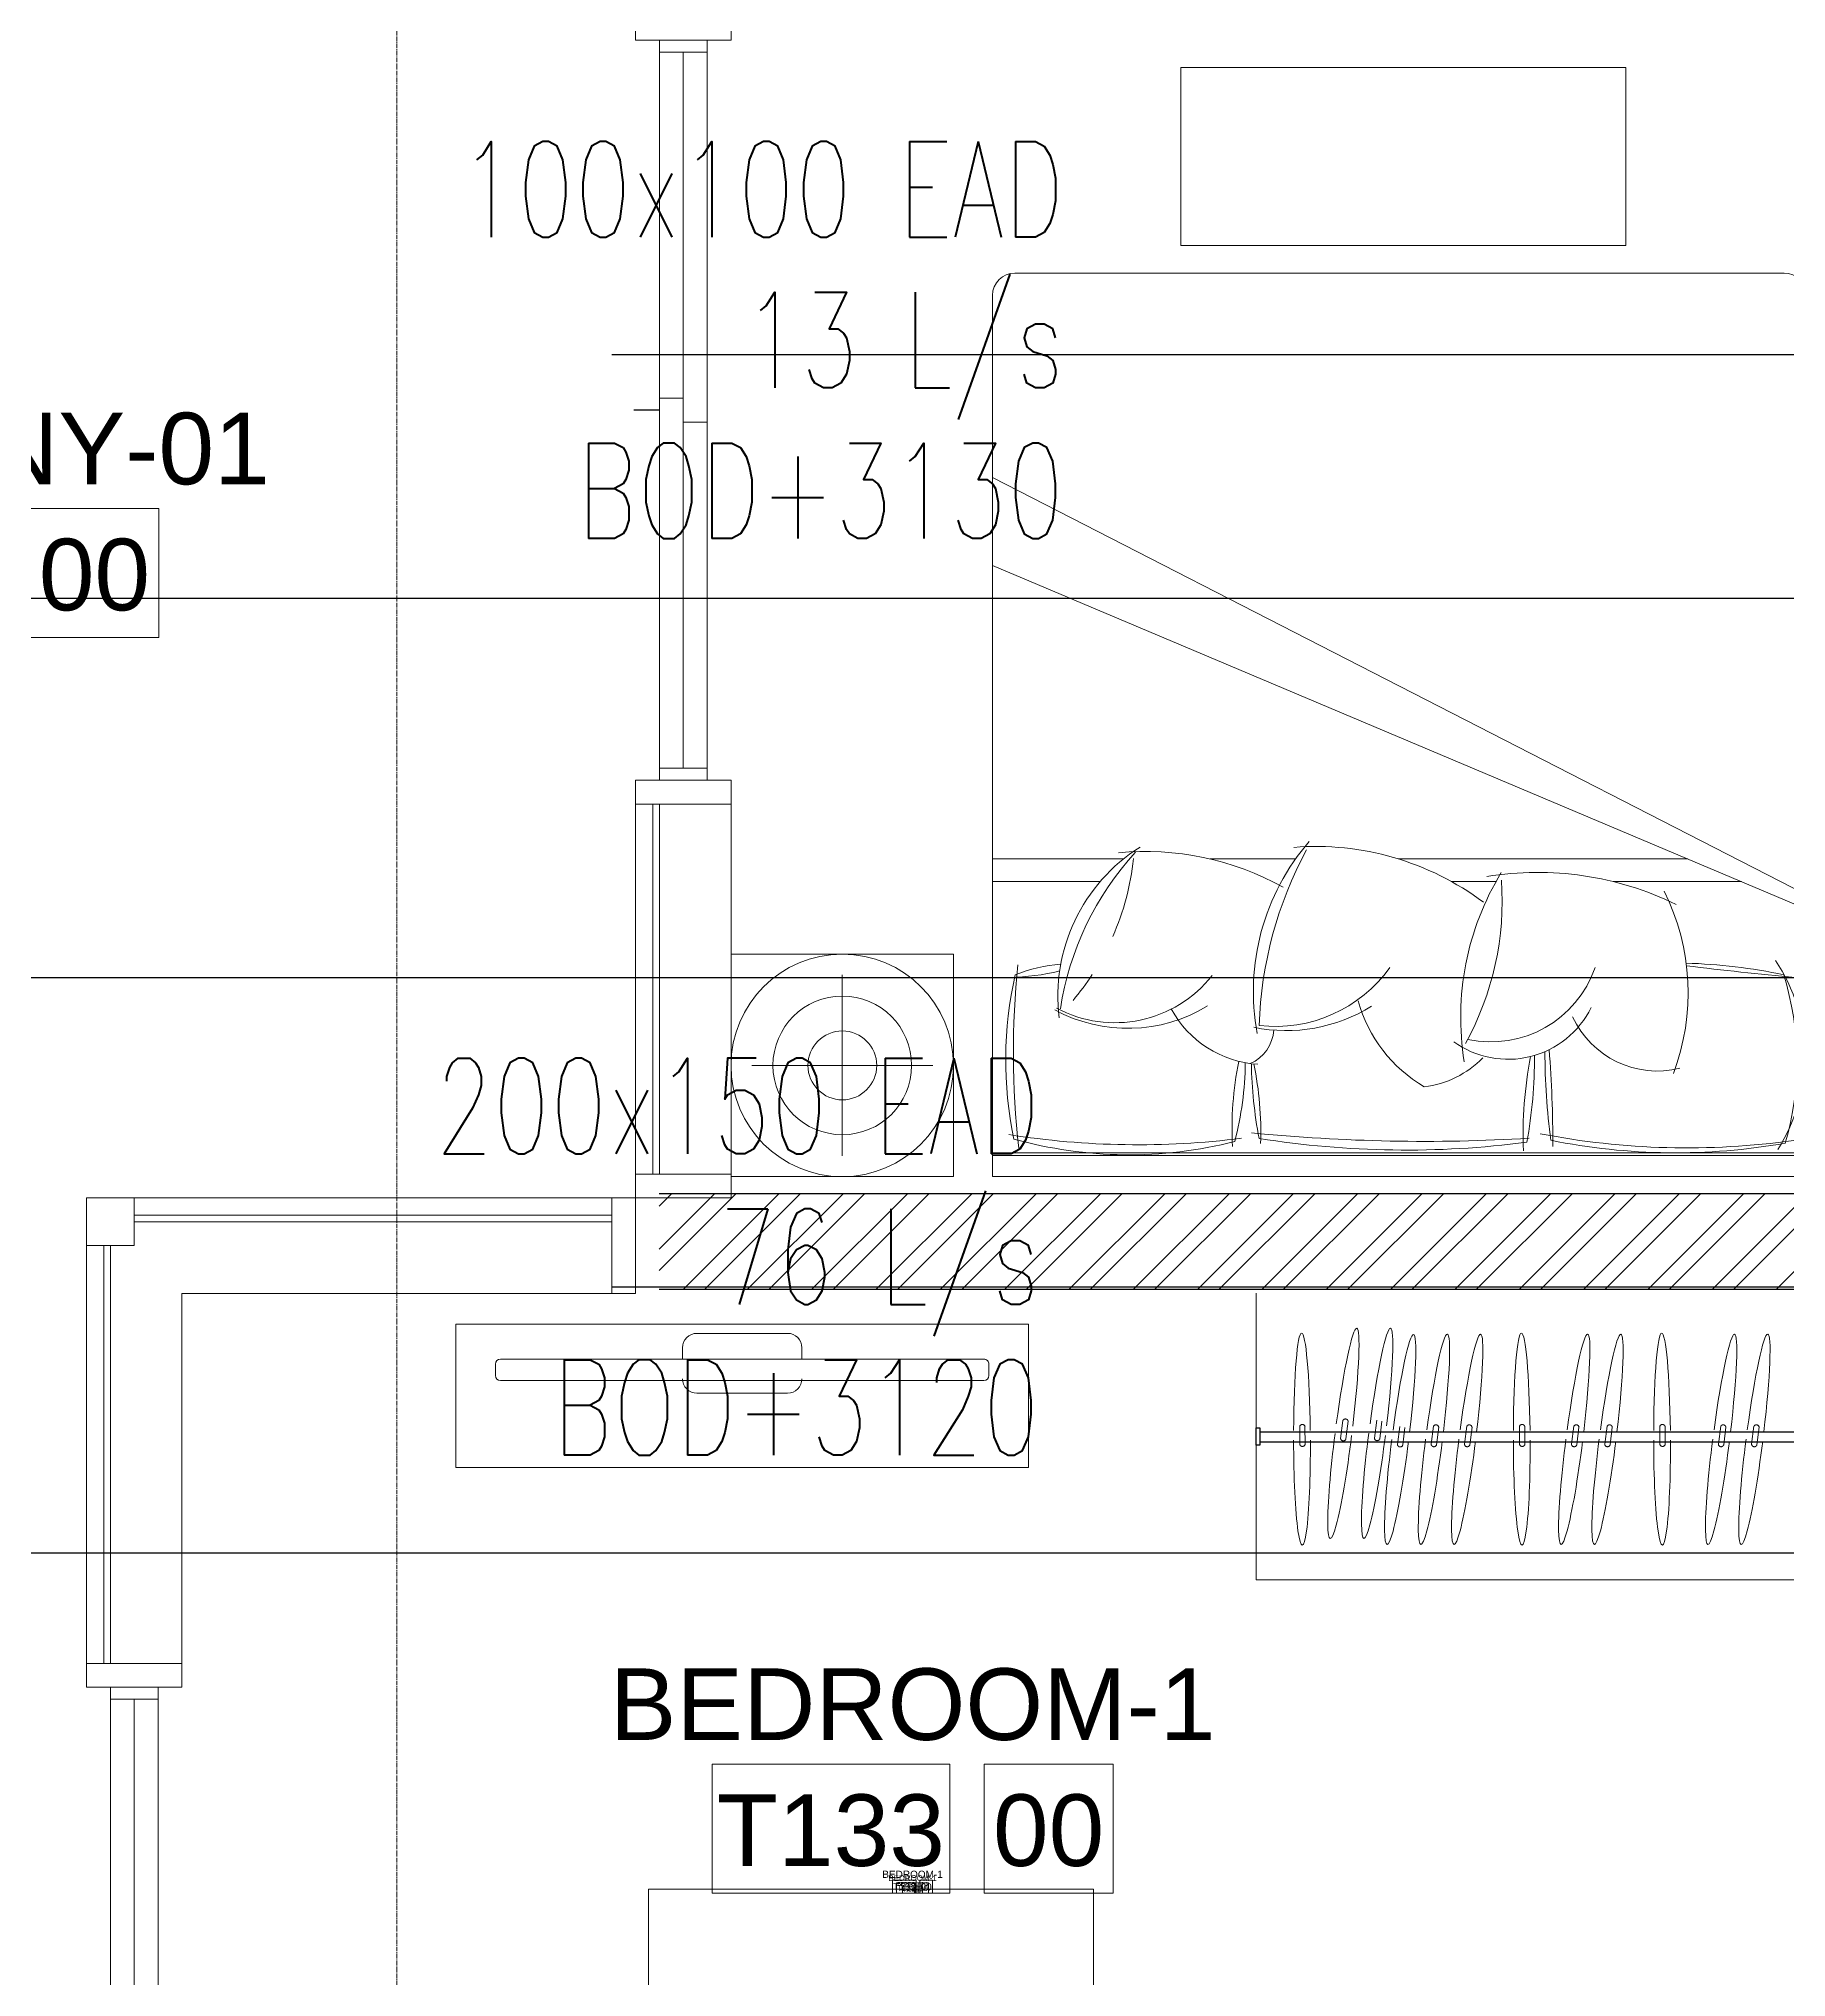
# Model space of a CAD drawing. Header units: millimetres. Extents: x -9226 to 166212, y -13 to 97274.
# Drawn here: x 29200 to 32860, y 52547 to 56608 of the extents above; entities that cross this region are included whole.
import ezdxf
from ezdxf.enums import TextEntityAlignment as Align

# ---------------------------------------------------------------- set-up
doc = ezdxf.new("R2010")
doc.units = ezdxf.units.MM
doc.linetypes.add('23491-A-XR-GRID$0$23288-XR-Unit GRIDS$0$CENTER2', pattern=[28.575, 19.05, -3.175, 3.175, -3.175])
doc.linetypes.add('23491-XR-AR-2ND FLOOR PLAN$0$23491-XR-AR-2ND FLOOR PLAN$0$Hidden_3', pattern=[7.14375, 4.7625, -2.38125])
doc.layers.get('0').update_dxf_attribs({"color": 8})
doc.layers.get('Defpoints').update_dxf_attribs({"color": 8})
for name, color, linetype in [('0-AC TEXT', 7, 'Continuous'), ('1.INS', 8, 'Continuous'), ('23491-XR-AR-2ND FLOOR PLAN$0$23491-XR-AR-2ND FLOOR PLAN$0$I-JOINERY HIDDEN', 8, '23491-XR-AR-2ND FLOOR PLAN$0$23491-XR-AR-2ND FLOOR PLAN$0$Hidden_3'), ('VCD SHE', 7, 'Continuous')]:
    doc.layers.add(name, color=color, linetype=linetype)
for name, color, linetype, lineweight in [('1.XREF', 8, 'Continuous', 9), ('23491-A-XR-GRID$0$G-ANNO-GRID', 8, '23491-A-XR-GRID$0$23288-XR-Unit GRIDS$0$CENTER2', 0), ('23491-XR-AR-2ND FLOOR PLAN$0$23491-XR-AR-2ND FLOOR PLAN$0$23491-XR-AR-TYP-FLOOR$0$A-FURN-FREE-PLAN', 8, 'Continuous', 5), ('23491-XR-AR-2ND FLOOR PLAN$0$23491-XR-AR-2ND FLOOR PLAN$0$23491-XR-AR-TYP-FLOOR$0$A-WALL-PATT', 8, 'Continuous', 5), ('23491-XR-AR-2ND FLOOR PLAN$0$23491-XR-AR-2ND FLOOR PLAN$0$A-FURN-FREE-PLAN', 8, 'Continuous', 5), ('23491-XR-AR-2ND FLOOR PLAN$0$23491-XR-AR-2ND FLOOR PLAN$0$A-WALL', 8, 'Continuous', 30), ('23491-XR-AR-2ND FLOOR PLAN$0$23491-XR-AR-TYP-FLOOR$0$A-Glaz-Sill', 8, 'Continuous', 5), ('23491-XR-AR-2ND FLOOR PLAN$0$23491-XR-AR-TYP-FLOOR$0$A-GLAZ-WNDO', 8, 'Continuous', 13), ('23491-XR-AR-2ND FLOOR PLAN$0$A-ANNO-DIMS', 8, 'Continuous', 5), ('23491-XR-AR-2ND FLOOR PLAN$0$A-FLOR-IDEN', 8, 'Continuous', 9), ('23491-XR-AR-2ND FLOOR PLAN$0$A-FLOR-IDEN @ 10', 8, 'Continuous', 9), ('23491-XR-AR-2ND FLOOR PLAN$0$A-FLOR-IDEN @ 100', 8, 'Continuous', 9), ('23491-XR-AR-2ND FLOOR PLAN$0$A-FLOR-IDEN @ 5', 8, 'Continuous', 9), ('23491-XR-AR-2ND FLOOR PLAN$0$A-FLOR-IDEN @ 8', 8, 'Continuous', 9), ('23491-XR-AR-2ND FLOOR PLAN$0$NEC- Glass', 8, 'Continuous', 5), ('A-ANNO-DIMS', 8, 'Continuous', 9)]:
    doc.layers.add(name, color=color, linetype=linetype, lineweight=lineweight)
doc.styles.add('23491-XR-AR-2ND FLOOR PLAN$0$SDC-TEXT_4_2', font='arial.ttf')
doc.styles.add('ROMANS', font='isocp.shx', dxfattribs={"width": 0.8})
doc.styles.add('ROMANS100', font='romans.shx', dxfattribs={"width": 0.7, "height": 100})
doc.dimstyles.new('JSE', dxfattribs={"dimtxt": 50, "dimasz": 150, "dimexe": 0.18, "dimexo": 0.0625, "dimgap": 50, "dimtad": 0, "dimdec": 0, "dimrnd": 5, "dimzin": 0, "dimdsep": 46, "dimtxsty": 'ROMANS', "dimcen": 0.09, "dimclrd": 7, "dimclre": 7, "dimclrt": 7, "dimadec": 0, "dimazin": 0, "dimtfac": 1, "dimtdec": 0, "dimtofl": 0, "dimtmove": 0, "dimatfit": 3, "dimfxl": 1, "dimtolj": 1, "dimtzin": 0, "dimarcsym": 1})

# ---------------------------------------------------------------- blocks, each defined once
blk = doc.blocks.new('23491-XR-AR-2ND FLOOR PLAN$0$A$C1cb4348e')
at = {"layer": '23491-XR-AR-2ND FLOOR PLAN$0$23491-XR-AR-TYP-FLOOR$0$A-Glaz-Sill', "color": 8}
for p, q in [((100, 800), (100, 1525)), ((0, 750), (0, 25))]:
    blk.add_line(p, q, dxfattribs=at)
at = {"layer": '23491-XR-AR-2ND FLOOR PLAN$0$NEC- Glass', "color": 8}
for points in [[(100, 1550), (100, 1525), (0, 1525), (0, 1550)], [(0, 1525), (0, 750), (50, 750), (50, 1525)], [(50, 25), (50, 800), (100, 800), (100, 25)], [(100, 0), (100, 25), (0, 25), (0, 0)]]:
    blk.add_lwpolyline(points, close=True, dxfattribs=at)
at = {"layer": 'Defpoints', "color": 8}
blk.add_line((100, 775), (153.9, 775), dxfattribs=at)
blk = doc.blocks.new('23491-XR-AR-2ND FLOOR PLAN$0$A$C98741eb2')
at = {"layer": '23491-XR-AR-2ND FLOOR PLAN$0$23491-XR-AR-TYP-FLOOR$0$A-Glaz-Sill', "color": 8}
for p, q in [((-1187.4, 41190.4, 0), (-1187.4, 41965.4, 0)), ((-987.4, 41190.4, 0), (-987.4, 41965.4, 0)), ((-2237.4, 41140.4, 0), (-1237.4, 41140.4, 0)), ((-2337.4, 40165.4, 0), (-2337.4, 41040.4, 0)), ((-2137.4, 40940.4, 0), (-1237.4, 40940.4, 0)), ((-2137.4, 40165.4, 0), (-2137.4, 40940.4, 0))]:
    blk.add_line(p, q, dxfattribs=at)
at = {"layer": '23491-XR-AR-2ND FLOOR PLAN$0$23491-XR-AR-TYP-FLOOR$0$A-GLAZ-WNDO', "color": 8, "elevation": 0}
for points in [[(-987.4, 43565.4), (-987.4, 43615.4), (-1187.4, 43615.4), (-1187.4, 43565.4)], [(-987.4, 42015.4), (-987.4, 41965.4), (-1187.4, 41965.4), (-1187.4, 42015.4)], [(-1187.4, 41140.4), (-1187.4, 41190.4), (-987.4, 41190.4), (-987.4, 41140.4)], [(-2337.4, 41040.4), (-2237.4, 41040.4), (-2237.4, 41140.4), (-2337.4, 41140.4)], [(-1187.4, 40940.4), (-1237.4, 40940.4), (-1237.4, 41140.4), (-1187.4, 41140.4)], [(-2337.4, 40165.4), (-2137.4, 40165.4), (-2137.4, 40115.4), (-2337.4, 40115.4)]]:
    blk.add_lwpolyline(points, close=True, dxfattribs=at)
at = {"layer": '23491-XR-AR-2ND FLOOR PLAN$0$NEC- Glass', "color": 8}
for p, q in [((-1151.4, 41190.4, 0), (-1151.4, 41965.4, 0)), ((-1137.4, 41190.4, 0), (-1137.4, 41965.4, 0)), ((-1237.4, 41104.4, 0), (-2237.4, 41104.4, 0)), ((-1237.4, 41090.4, 0), (-2237.4, 41090.4, 0)), ((-2301.4, 40165.4, 0), (-2301.4, 41040.4, 0)), ((-2287.4, 40165.4, 0), (-2287.4, 41040.4, 0))]:
    blk.add_line(p, q, dxfattribs=at)
at = {"layer": '23491-XR-AR-2ND FLOOR PLAN$0$A-ANNO-DIMS', "color": 8, "xscale": -1, "rotation": 1.08428626077739e-07}
for p in [(-1037.4, 42015.4, 0), (-2187.4, 38565.4, 0)]:
    blk.add_blockref('23491-XR-AR-2ND FLOOR PLAN$0$A$C1cb4348e', p, dxfattribs=at)
blk = doc.blocks.new('*U507')
at = {"color": 8, "linetype": 'ByBlock'}
for points in [[(1.3, 0), (-7, 0), (-7, 4.5), (1.3, 4.5)], [(2.5, 0), (7, 0), (7, 4.5), (2.5, 4.5)]]:
    blk.add_lwpolyline(points, close=True, dxfattribs=at)
at = {"color": 8, "linetype": 'ByBlock', "style": '23491-XR-AR-2ND FLOOR PLAN$0$SDC-TEXT_4_2'}
for tag, p in [('ROOM-NAME-2', (0, 9.95)), ('ROOM-NAME-1', (0, 6.6)), ('ROOM-NO.', (-2.85, 2.2)), ('ROOM-FINISH', (4.75, 2.2))]:
    blk.add_attdef(tag, text='', height=2.5, dxfattribs=at).set_placement(p, align=Align.MIDDLE_CENTER)
blk = doc.blocks.new('*U798')
at = {"layer": '23491-XR-AR-2ND FLOOR PLAN$0$A-FLOR-IDEN @ 10', "color": 8}
ref = blk.add_blockref('*U507', (31030.1, 52723.3), dxfattribs=dict(at, xscale=5.999999999999999, yscale=5.999999999999999, zscale=5.999999999999999))
ref.add_attrib('ROOM-NO.', 'T133', dxfattribs={"layer": '0', "color": 0, "linetype": 'ByBlock', "height": 15, "style": '23491-XR-AR-2ND FLOOR PLAN$0$SDC-TEXT_4_2'}).set_placement((31013, 52736.5), align=Align.MIDDLE_CENTER)
ref.add_attrib('ROOM-FINISH', '00', dxfattribs={"layer": '0', "color": 0, "linetype": 'ByBlock', "height": 15, "style": '23491-XR-AR-2ND FLOOR PLAN$0$SDC-TEXT_4_2'}).set_placement((31058.6, 52736.5), align=Align.MIDDLE_CENTER)
ref.add_attrib('ROOM-NAME-1', 'BEDROOM-1', dxfattribs={"layer": '0', "color": 0, "linetype": 'ByBlock', "height": 15, "style": '23491-XR-AR-2ND FLOOR PLAN$0$SDC-TEXT_4_2'}).set_placement((31030.1, 52762.9), align=Align.MIDDLE_CENTER)
at = {"layer": '23491-XR-AR-2ND FLOOR PLAN$0$A-FLOR-IDEN @ 100', "color": 8}
ref = blk.add_blockref('*U507', (31030.1, 52723.3), dxfattribs=dict(at, xscale=60, yscale=60, zscale=60))
ref.add_attrib('ROOM-NO.', 'T133', dxfattribs={"layer": '0', "color": 0, "linetype": 'ByBlock', "height": 150, "style": '23491-XR-AR-2ND FLOOR PLAN$0$SDC-TEXT_4_2'}).set_placement((30859.1, 52855.3), align=Align.MIDDLE_CENTER)
ref.add_attrib('ROOM-FINISH', '00', dxfattribs={"layer": '0', "color": 0, "linetype": 'ByBlock', "height": 150, "style": '23491-XR-AR-2ND FLOOR PLAN$0$SDC-TEXT_4_2'}).set_placement((31315.1, 52855.3), align=Align.MIDDLE_CENTER)
ref.add_attrib('ROOM-NAME-1', 'BEDROOM-1', dxfattribs={"layer": '0', "color": 0, "linetype": 'ByBlock', "height": 150, "style": '23491-XR-AR-2ND FLOOR PLAN$0$SDC-TEXT_4_2'}).set_placement((31030.1, 53119.3), align=Align.MIDDLE_CENTER)
at = {"layer": '23491-XR-AR-2ND FLOOR PLAN$0$A-FLOR-IDEN @ 5', "color": 8}
ref = blk.add_blockref('*U507', (31030.1, 52723.3), dxfattribs=dict(at, xscale=3, yscale=3, zscale=3))
ref.add_attrib('ROOM-NO.', 'T133', dxfattribs={"layer": '0', "color": 0, "linetype": 'ByBlock', "height": 7.5, "style": '23491-XR-AR-2ND FLOOR PLAN$0$SDC-TEXT_4_2'}).set_placement((31021.6, 52729.9), align=Align.MIDDLE_CENTER)
ref.add_attrib('ROOM-FINISH', '00', dxfattribs={"layer": '0', "color": 0, "linetype": 'ByBlock', "height": 7.5, "style": '23491-XR-AR-2ND FLOOR PLAN$0$SDC-TEXT_4_2'}).set_placement((31044.4, 52729.9), align=Align.MIDDLE_CENTER)
ref.add_attrib('ROOM-NAME-1', 'BEDROOM-1', dxfattribs={"layer": '0', "color": 0, "linetype": 'ByBlock', "height": 7.5, "style": '23491-XR-AR-2ND FLOOR PLAN$0$SDC-TEXT_4_2'}).set_placement((31030.1, 52743.1), align=Align.MIDDLE_CENTER)
at = {"layer": '23491-XR-AR-2ND FLOOR PLAN$0$A-FLOR-IDEN @ 8', "color": 8}
ref = blk.add_blockref('*U507', (31030.1, 52723.3), dxfattribs=dict(at, xscale=4.8, yscale=4.8, zscale=4.8))
ref.add_attrib('ROOM-NO.', 'T133', dxfattribs={"layer": '0', "color": 0, "linetype": 'ByBlock', "height": 12, "style": '23491-XR-AR-2ND FLOOR PLAN$0$SDC-TEXT_4_2'}).set_placement((31016.4, 52733.9), align=Align.MIDDLE_CENTER)
ref.add_attrib('ROOM-FINISH', '00', dxfattribs={"layer": '0', "color": 0, "linetype": 'ByBlock', "height": 12, "style": '23491-XR-AR-2ND FLOOR PLAN$0$SDC-TEXT_4_2'}).set_placement((31052.9, 52733.9), align=Align.MIDDLE_CENTER)
ref.add_attrib('ROOM-NAME-1', 'BEDROOM-1', dxfattribs={"layer": '0', "color": 0, "linetype": 'ByBlock', "height": 12, "style": '23491-XR-AR-2ND FLOOR PLAN$0$SDC-TEXT_4_2'}).set_placement((31030.1, 52755), align=Align.MIDDLE_CENTER)
blk = doc.blocks.new('*U800')
at = {"layer": '23491-XR-AR-2ND FLOOR PLAN$0$A-FLOR-IDEN @ 10', "color": 8}
ref = blk.add_blockref('*U507', (29031.6, 55353.6), dxfattribs=dict(at, xscale=5.999999999999999, yscale=5.999999999999999, zscale=5.999999999999999))
ref.add_attrib('ROOM-NO.', 'T140', dxfattribs={"layer": '0', "color": 0, "linetype": 'ByBlock', "height": 15, "style": '23491-XR-AR-2ND FLOOR PLAN$0$SDC-TEXT_4_2'}).set_placement((29014.5, 55366.8), align=Align.MIDDLE_CENTER)
ref.add_attrib('ROOM-FINISH', '00', dxfattribs={"layer": '0', "color": 0, "linetype": 'ByBlock', "height": 15, "style": '23491-XR-AR-2ND FLOOR PLAN$0$SDC-TEXT_4_2'}).set_placement((29060.1, 55366.8), align=Align.MIDDLE_CENTER)
ref.add_attrib('ROOM-NAME-1', 'BALCONY-01', dxfattribs={"layer": '0', "color": 0, "linetype": 'ByBlock', "height": 15, "style": '23491-XR-AR-2ND FLOOR PLAN$0$SDC-TEXT_4_2'}).set_placement((29031.6, 55393.2), align=Align.MIDDLE_CENTER)
at = {"layer": '23491-XR-AR-2ND FLOOR PLAN$0$A-FLOR-IDEN @ 100', "color": 8}
ref = blk.add_blockref('*U507', (29031.6, 55353.6), dxfattribs=dict(at, xscale=60, yscale=60, zscale=60))
ref.add_attrib('ROOM-NO.', 'T140', dxfattribs={"layer": '0', "color": 0, "linetype": 'ByBlock', "height": 150, "style": '23491-XR-AR-2ND FLOOR PLAN$0$SDC-TEXT_4_2'}).set_placement((28860.6, 55485.6), align=Align.MIDDLE_CENTER)
ref.add_attrib('ROOM-FINISH', '00', dxfattribs={"layer": '0', "color": 0, "linetype": 'ByBlock', "height": 150, "style": '23491-XR-AR-2ND FLOOR PLAN$0$SDC-TEXT_4_2'}).set_placement((29316.6, 55485.6), align=Align.MIDDLE_CENTER)
ref.add_attrib('ROOM-NAME-1', 'BALCONY-01', dxfattribs={"layer": '0', "color": 0, "linetype": 'ByBlock', "height": 150, "style": '23491-XR-AR-2ND FLOOR PLAN$0$SDC-TEXT_4_2'}).set_placement((29031.6, 55749.6), align=Align.MIDDLE_CENTER)
at = {"layer": '23491-XR-AR-2ND FLOOR PLAN$0$A-FLOR-IDEN @ 5', "color": 8}
ref = blk.add_blockref('*U507', (29031.6, 55353.6), dxfattribs=dict(at, xscale=3, yscale=3, zscale=3))
ref.add_attrib('ROOM-NO.', 'T140', dxfattribs={"layer": '0', "color": 0, "linetype": 'ByBlock', "height": 7.5, "style": '23491-XR-AR-2ND FLOOR PLAN$0$SDC-TEXT_4_2'}).set_placement((29023, 55360.2), align=Align.MIDDLE_CENTER)
ref.add_attrib('ROOM-FINISH', '00', dxfattribs={"layer": '0', "color": 0, "linetype": 'ByBlock', "height": 7.5, "style": '23491-XR-AR-2ND FLOOR PLAN$0$SDC-TEXT_4_2'}).set_placement((29045.8, 55360.2), align=Align.MIDDLE_CENTER)
ref.add_attrib('ROOM-NAME-1', 'BALCONY-01', dxfattribs={"layer": '0', "color": 0, "linetype": 'ByBlock', "height": 7.5, "style": '23491-XR-AR-2ND FLOOR PLAN$0$SDC-TEXT_4_2'}).set_placement((29031.6, 55373.4), align=Align.MIDDLE_CENTER)
at = {"layer": '23491-XR-AR-2ND FLOOR PLAN$0$A-FLOR-IDEN @ 8', "color": 8}
ref = blk.add_blockref('*U507', (29031.6, 55353.6), dxfattribs=dict(at, xscale=4.8, yscale=4.8, zscale=4.8))
ref.add_attrib('ROOM-NO.', 'T140', dxfattribs={"layer": '0', "color": 0, "linetype": 'ByBlock', "height": 12, "style": '23491-XR-AR-2ND FLOOR PLAN$0$SDC-TEXT_4_2'}).set_placement((29017.9, 55364.1), align=Align.MIDDLE_CENTER)
ref.add_attrib('ROOM-FINISH', '00', dxfattribs={"layer": '0', "color": 0, "linetype": 'ByBlock', "height": 12, "style": '23491-XR-AR-2ND FLOOR PLAN$0$SDC-TEXT_4_2'}).set_placement((29054.4, 55364.1), align=Align.MIDDLE_CENTER)
ref.add_attrib('ROOM-NAME-1', 'BALCONY-01', dxfattribs={"layer": '0', "color": 0, "linetype": 'ByBlock', "height": 12, "style": '23491-XR-AR-2ND FLOOR PLAN$0$SDC-TEXT_4_2'}).set_placement((29031.6, 55385.3), align=Align.MIDDLE_CENTER)
blk = doc.blocks.new('23491-XR-AR-2ND FLOOR PLAN$0$23491-XR-AR-2ND FLOOR PLAN$0$23491-XR-AR-TYP-FLOOR$0$ery')
at = {"color": 8}
for p, q in [((50.1732, -60.523), (50.1732, -62.5035)), ((52.002, -60.523), (52.002, -62.5035)), ((49.8357, -60.9765), (49.8357, -60.5696)), ((50.195, -60.5765), (52.002, -60.5765)), ((52.3396, -60.9765), (52.3396, -60.5696)), ((50.0392, -60.773), (49.6322, -60.773)), ((52.1361, -60.773), (52.543, -60.773)), ((50.1732, -61.1243), (52.002, -61.8966)), ((50.1732, -61.1566), (52.002, -62.0945)), ((50.3194, -61.1861), (50.6071, -61.1861)), ((50.8707, -61.1861), (50.9706, -61.1861)), ((51.7601, -61.1861), (52.002, -61.1861)), ((50.4397, -61.2369), (51.0896, -61.2369)), ((51.3214, -61.2369), (51.5131, -61.2369)), ((51.7079, -61.2369), (52.002, -61.2369)), ((50.2232, -62.5535), (51.952, -62.5535))]:
    blk.add_line(p, q, dxfattribs=at)
for points in [[(49.5857, -61.023), (49.5857, -60.523), (50.0857, -60.523), (50.0857, -61.023)], [(50.1732, -60.5707), (52.002, -60.5707), (52.002, -60.523), (50.1732, -60.523)], [(52.5896, -61.023), (52.5896, -60.523), (52.0896, -60.523), (52.0896, -61.023)], [(51.579, -63.0159), (51.579, -62.6159), (50.579, -62.6159), (50.579, -63.0159)]]:
    blk.add_lwpolyline(points, close=True, dxfattribs=at)
for centre, radius in [((49.8357, -60.773), 0.25), ((52.3396, -60.773), 0.25), ((49.8357, -60.773), 0.1558), ((52.3396, -60.773), 0.1558), ((49.8357, -60.773), 0.0774), ((52.3396, -60.773), 0.0774)]:
    blk.add_circle(centre, radius, dxfattribs=at)
for centre, radius, start, end in [((50.5656, -60.7926), 0.3887, 147.51, 213.8336), ((50.4413, -62.324), 1.7363, 79.0487, 97.9408), ((50.467, -61.9939), 1.4173, 78.5793, 100.0172), ((53.6557, -60.5857), 2.9129, 180.1063, 184.3854), ((49.8644, -60.6148), 0.9455, 349.1351, 2.0447), ((51.0726, -62.6805), 2.0978, 80.934, 97.4266), ((51.6753, -62.4532), 1.8585, 81.0226, 97.1964), ((50.718, -60.6316), 0.7459, 348.3689, 3.123), ((51.6956, -61.533), 0.9609, 74.3851, 104.3191), ((50.0422, -60.8025), 1.9129, 354.0935, 6.4707), ((50.8566, -60.7814), 0.6619, 163.9263, 197.1409), ((49.2556, -60.8025), 1.5051, 359.9394, 7.5533), ((51.8197, -60.7885), 1.0355, 169.5301, 180.3869), ((51.0308, -64.5677), 3.9654, 84.3658, 93.3969), ((52.1368, -60.6251), 0.7375, 177.8261, 191.8211), ((50.4231, -60.794), 0.9974, 0.9919, 10.6945), ((52.1698, -60.7881), 0.7358, 165.3434, 179.2809), ((51.1003, -60.785), 0.8722, 347.3175, 11.7435), ((51.0581, -60.9422), 0.2189, 96.8992, 136.0421), ((50.8689, -61.0038), 0.323, 15.4018, 59.7122), ((50.9519, -60.9358), 0.5128, 159.3026, 206.5026), ((50.5079, -60.9703), 0.21, 24.7523, 103.9192), ((50.8438, -60.9949), 0.2082, 54.1671, 153.8421), ((50.3253, -60.8812), 0.6248, 328.6542, 9.1977), ((51.4597, -60.8591), 0.0899, 114.1567, 175.8974), ((51.3912, -61.0124), 0.2374, 28.1996, 86.5061), ((50.8825, -61.0743), 0.2484, 78.0413, 160.8342), ((51.5165, -61.1414), 0.6595, 151.0456, 184.1497), ((51.342, -61.2124), 0.3612, 78.4081, 122.0077), ((50.9003, -60.9391), 0.5157, 319.1339, 10.5299), ((51.6983, -61.2012), 0.345, 61.6404, 121.3345), ((51.3671, -61.1783), 0.3178, 83.5607, 144.2853), ((50.5144, -60.8347), 0.8889, 331.605, 358.1749), ((51.7274, -61.1472), 0.2783, 61.8876, 141.8707), ((51.4584, -60.9282), 0.3969, 302.3262, 7), ((51.1919, -60.8013), 0.6649, 317.3201, 351.4624), ((52.2757, -61.3012), 0.5939, 139.9508, 146.951), ((49.2432, -70.9709), 10.046, 83.14243, 84.54762), ((50.4817, -59.7519), 1.2515, 258.1169, 268.2497), ((51.8161, -60.6296), 0.3723, 275.0174, 291.2748), ((51.97, -61.4633), 0.4925, 90.7851, 103.9629), ((52.2757, -61.3012), 0.5939, 156.2982, 173.8539), ((50.7767, -60.4995), 0.7072, 243.96, 279.3474), ((51.2758, -60.6357), 0.6293, 233.2201, 274.4972), ((51.6586, -60.6167), 0.637, 240.9467, 275.467), ((51.952, -62.5035), 0.05, 270, 0)]:
    blk.add_arc(centre, radius, start, end, dxfattribs=at)
at = {"color": 8, "linetype": 'ByBlock'}
blk.add_arc((50.2232, -62.5035), 0.05, 180, 270, dxfattribs=at)
blk = doc.blocks.new('23491-XR-AR-2ND FLOOR PLAN$0$23491-XR-AR-2ND FLOOR PLAN$0$23491-XR-AR-TYP-FLOOR$0$TV')
at = {"color": 8}
for p, q in [((0.0731, 0.5064), (0.0731, -0.5064)), ((0.1075, 0.5168), (0.0835, 0.5168)), ((0.1179, -0.5064), (0.1179, 0.5064)), ((0.1075, -0.5168), (0.0835, -0.5168))]:
    blk.add_line(p, q, dxfattribs=at)
for points in [[(0.0731, 0.125), (0.049, 0.125, 0.414214), (0.019, 0.095), (0.019, -0.095, 0.414214), (0.049, -0.125), (0.0731, -0.125)], [(0.1142, -0.125, 0.414214), (0.1442, -0.095), (0.1442, 0.095, 0.414214), (0.1142, 0.125)]]:
    blk.add_lwpolyline(points, format="xyb", dxfattribs=at)
for centre, start, end in [((0.0835, 0.5064), 89.9999, 179.9999), ((0.1075, 0.5064), 0.0001, 90.0001), ((0.0835, -0.5064), 180.0001, 270.0001), ((0.1075, -0.5064), 269.9999, 359.9999)]:
    blk.add_arc(centre, 0.0104, start, end, dxfattribs=at)
blk = doc.blocks.new('*U520')
at = {"layer": '23491-XR-AR-2ND FLOOR PLAN$0$23491-XR-AR-2ND FLOOR PLAN$0$I-JOINERY HIDDEN', "color": 8, "linetype": 'ByBlock', "ltscale": 5, "extrusion": (-5.56122e-21, -2.50539e-08, 1), "elevation": 0}
blk.add_lwpolyline([(-79.2, 18.4), (-71.6, 18.4), (-71.6, -18.4), (-79.2, -18.4)], close=True, dxfattribs=at)
for points in [[(1913.3, 11), (-71.6, 11)], [(-71.6, -9), (1913.3, -9)]]:
    blk.add_lwpolyline(points, dxfattribs=at)
at = {"layer": '23491-XR-AR-2ND FLOOR PLAN$0$23491-XR-AR-2ND FLOOR PLAN$0$I-JOINERY HIDDEN', "color": 8, "linetype": 'ByBlock', "ltscale": 5, "extrusion": (-5.56122e-21, -2.50539e-08, 1)}
blk.add_lwpolyline([(1913.3, 18.4), (1920.8, 18.4), (1920.8, -18.4), (1913.3, -18.4)], close=True, dxfattribs=at)
blk = doc.blocks.new('23491-XR-AR-2ND FLOOR PLAN')
at = {"layer": '23491-XR-AR-2ND FLOOR PLAN$0$23491-XR-AR-2ND FLOOR PLAN$0$23491-XR-AR-TYP-FLOOR$0$A-WALL-PATT'}
h = blk.add_hatch(dxfattribs=at)
h.set_pattern_fill('ANSI32', color=8, scale=10)
h.paths.add_polyline_path([(30499.3, 53988.5), (30499.3, 54188.5), (33750, 54188.5), (33850, 54180), (33850, 53230), (33950, 53230), (33950, 53130), (33850, 53130), (33850, 53030), (33750, 53030), (33750, 53988.5)])
at = {"layer": '23491-XR-AR-2ND FLOOR PLAN$0$23491-XR-AR-2ND FLOOR PLAN$0$23491-XR-AR-TYP-FLOOR$0$A-FURN-FREE-PLAN', "color": 8}
for p, q in [((31750, 53380), (31750, 53980)), ((33750, 53380), (31750, 53380))]:
    blk.add_line(p, q, dxfattribs=at)
at = {"layer": '23491-XR-AR-2ND FLOOR PLAN$0$23491-XR-AR-2ND FLOOR PLAN$0$23491-XR-AR-TYP-FLOOR$0$A-FURN-FREE-PLAN', "color": 8, "elevation": 0}
blk.add_lwpolyline([(31273.3, 53615), (31273.3, 53915), (30073.3, 53915), (30073.3, 53615)], close=True, dxfattribs=at)
at = {"layer": '23491-XR-AR-2ND FLOOR PLAN$0$23491-XR-AR-2ND FLOOR PLAN$0$A-FURN-FREE-PLAN', "color": 8}
for p, q in [((31841.1, 53663.4, 0), (31841.2, 53701.5, 0)), ((31852.1, 53701.1, 0), (31852.4, 53663.8, 0)), ((31926.7, 53675.8, 0), (31931.6, 53713.6, 0)), ((31942.4, 53711.8, 0), (31937.9, 53674.8, 0)), ((31997.4, 53676.2, 0), (32002.4, 53714, 0)), ((32013.2, 53712.2, 0), (32008.7, 53675.2, 0)), ((32045.7, 53663.2, 0), (32050.6, 53701, 0)), ((32061.4, 53699.1, 0), (32056.9, 53662.2, 0)), ((32116.4, 53663.6, 0), (32121.3, 53701.4, 0)), ((32132.2, 53699.5, 0), (32127.7, 53662.6, 0)), ((32186.1, 53663.6, 0), (32191, 53701.4, 0)), ((32201.9, 53699.5, 0), (32197.4, 53662.5, 0)), ((32301.5, 53663.4, 0), (32301.5, 53701.5, 0)), ((32312.5, 53701.1, 0), (32312.8, 53663.8, 0)), ((32410.3, 53663.6, 0), (32415.2, 53701.4, 0)), ((32426, 53699.5, 0), (32421.5, 53662.6, 0)), ((32480, 53663.6, 0), (32484.9, 53701.4, 0)), ((32495.7, 53699.5, 0), (32491.2, 53662.5, 0)), ((32595.4, 53663.4, 0), (32595.4, 53701.5, 0)), ((32606.4, 53701.1, 0), (32606.6, 53663.8, 0)), ((32717.9, 53663.6, 0), (32722.8, 53701.4, 0)), ((32733.6, 53699.5, 0), (32729.1, 53662.6, 0)), ((32787.6, 53663.6, 0), (32792.5, 53701.4, 0)), ((32803.3, 53699.5, 0), (32798.8, 53662.5, 0))]:
    blk.add_line(p, q, dxfattribs=at)
at = {"layer": '23491-XR-AR-2ND FLOOR PLAN$0$23491-XR-AR-2ND FLOOR PLAN$0$A-FURN-FREE-PLAN', "color": 8, "linetype": '23491-XR-AR-2ND FLOOR PLAN$0$23491-XR-AR-2ND FLOOR PLAN$0$Hidden_3', "ltscale": 10}
for centre, radius, start, end in [((31846.6, 53699.4, 0), 5.8, 16.3119, 159.1817), ((31936.7, 53710.9, 0), 5.8, 8.9275, 151.7974), ((32126.4, 53698.6, 0), 5.8, 8.9275, 151.7974), ((32196.1, 53698.6, 0), 5.8, 8.9275, 151.7974), ((32306.9, 53699.4, 0), 5.8, 16.3119, 159.1817), ((32420.3, 53698.6, 0), 5.8, 8.9275, 151.7974), ((32490, 53698.6, 0), 5.8, 8.9275, 151.7974), ((32600.8, 53699.4, 0), 5.8, 16.3119, 159.1817), ((32727.9, 53698.6, 0), 5.8, 8.9275, 151.7974), ((32797.6, 53698.6, 0), 5.8, 8.9275, 151.7974), ((31846.7, 53664.9), 5.78, 194.7662, 349.4188), ((31932.4, 53676.6), 5.78, 187.3818, 342.0344), ((32003.2, 53677), 5.78, 187.3818, 342.0344), ((32051.4, 53663.9), 5.78, 187.3818, 342.0344), ((32122.2, 53664.3), 5.78, 187.3818, 342.0344), ((32191.9, 53664.3), 5.78, 187.3818, 342.0344), ((32307.1, 53664.9), 5.78, 194.7662, 349.4188), ((32416, 53664.3), 5.78, 187.3818, 342.0344), ((32485.7, 53664.3), 5.78, 187.3818, 342.0344), ((32601, 53664.9), 5.78, 194.7662, 349.4188), ((32723.6, 53664.3), 5.78, 187.3818, 342.0344), ((32793.3, 53664.3), 5.78, 187.3818, 342.0344)]:
    blk.add_arc(centre, radius, start, end, dxfattribs=at)
at = {"layer": '23491-XR-AR-2ND FLOOR PLAN$0$23491-XR-AR-2ND FLOOR PLAN$0$A-FURN-FREE-PLAN', "color": 8, "lineweight": 0, "ltscale": 10, "extrusion": (-4.79752e-11, 1.29499e-09, -1)}
for centre, major_axis, ratio, start_param, end_param in [((31845.8, 53664.3), (0.8, -232.3, 0), 0.075611, 1.691856, 4.591299), ((32306.1, 53664.3), (0.8, -232.3, 0), 0.075611, 1.691856, 4.591299), ((32600, 53664.3), (0.8, -232.3, 0), 0.075611, 1.691856, 4.591299), ((31845.8, 53664.3), (0.7, -211.8, 0), 0.082947, 4.674333, 7.892004), ((32306.1, 53664.3), (0.7, -211.8, 0), 0.082947, 4.674333, 7.892004), ((32600, 53664.3), (0.7, -211.8, 0), 0.082947, 4.674333, 7.892004)]:
    blk.add_ellipse(centre, major_axis=major_axis, ratio=ratio, start_param=start_param, end_param=end_param, dxfattribs=at)
at = {"layer": '23491-XR-AR-2ND FLOOR PLAN$0$23491-XR-AR-2ND FLOOR PLAN$0$A-FURN-FREE-PLAN', "color": 8, "lineweight": 0, "ltscale": 10, "extrusion": (1.18861e-10, 1.29042e-09, -1)}
for centre, major_axis, ratio, start_param, end_param in [((31931.4, 53676.2), (-29.1, -230.4, 0), 0.075611, 1.691856, 4.591299), ((32002.1, 53676.6), (-29.1, -230.4, 0), 0.075611, 1.691856, 4.591299), ((32050.4, 53663.5), (-29.1, -230.4, 0), 0.075611, 1.691856, 4.591299), ((32121.1, 53663.9), (-29.1, -230.4, 0), 0.075611, 1.691856, 4.591299), ((32190.8, 53663.9), (-29.1, -230.4, 0), 0.075611, 1.691856, 4.591299), ((32415, 53663.9), (-29.1, -230.4, 0), 0.075611, 1.691856, 4.591299), ((32484.7, 53663.9), (-29.1, -230.4, 0), 0.075611, 1.691856, 4.591299), ((32722.6, 53663.9), (-29.1, -230.4, 0), 0.075611, 1.691856, 4.591299), ((32792.3, 53663.9), (-29.1, -230.4, 0), 0.075611, 1.691856, 4.591299), ((31931.4, 53676.2), (-26.5, -210.1, 0), 0.082947, 4.674333, 7.892004), ((32002.1, 53676.6), (-26.5, -210.1, 0), 0.082947, 4.674333, 7.892004), ((32050.4, 53663.5), (-26.5, -210.1, 0), 0.082947, 4.674333, 7.892004), ((32121.1, 53663.9), (-26.5, -210.1, 0), 0.082947, 4.674333, 7.892004), ((32190.8, 53663.9), (-26.5, -210.1, 0), 0.082947, 4.674333, 7.892004), ((32415, 53663.9), (-26.5, -210.1, 0), 0.082947, 4.674333, 7.892004), ((32484.7, 53663.9), (-26.5, -210.1, 0), 0.082947, 4.674333, 7.892004), ((32722.6, 53663.9), (-26.5, -210.1, 0), 0.082947, 4.674333, 7.892004), ((32792.3, 53663.9), (-26.5, -210.1, 0), 0.082947, 4.674333, 7.892004)]:
    blk.add_ellipse(centre, major_axis=major_axis, ratio=ratio, start_param=start_param, end_param=end_param, dxfattribs=at)
at = {"layer": '23491-XR-AR-2ND FLOOR PLAN$0$23491-XR-AR-2ND FLOOR PLAN$0$A-WALL', "color": 8}
blk.add_line((30499.3, 53988.5), (33750, 53988.5), dxfattribs=at)
blk.add_lwpolyline([(33850, 53230), (33850, 54188.5), (30499.3, 54188.5)], dxfattribs=at)
at = {"layer": '23491-XR-AR-2ND FLOOR PLAN$0$23491-XR-AR-2ND FLOOR PLAN$0$23491-XR-AR-TYP-FLOOR$0$A-FURN-FREE-PLAN', "color": 8}
for name, p, xscale, yscale, zscale, rotation in [('23491-XR-AR-2ND FLOOR PLAN$0$23491-XR-AR-2ND FLOOR PLAN$0$23491-XR-AR-TYP-FLOOR$0$ery', (79670.7, -2190.6, 0), 932.1293139154335, 932.1293139154335, 932.1293139154335, 180.0004503217247), ('23491-XR-AR-2ND FLOOR PLAN$0$23491-XR-AR-2ND FLOOR PLAN$0$23491-XR-AR-TYP-FLOOR$0$TV', (30673.3, 53915, 0), 999.9999999999987, 999.9999999999987, 999.9999999999987, 269.999760713571), ('23491-XR-AR-2ND FLOOR PLAN$0$23491-XR-AR-2ND FLOOR PLAN$0$23491-XR-AR-TYP-FLOOR$0$ery', (-16669.9, -6007.1, 0), -932.1293139154304, 932.1293139154304, 932.1293139154351, 179.9995496782751)]:
    blk.add_blockref(name, p, dxfattribs=dict(at, xscale=xscale, yscale=yscale, zscale=zscale, rotation=rotation))
at = {"layer": '23491-XR-AR-2ND FLOOR PLAN$0$23491-XR-AR-2ND FLOOR PLAN$0$A-FURN-FREE-PLAN', "color": 8, "ltscale": 10, "rotation": 180}
blk.add_blockref('*U520', (33670.8, 53680), dxfattribs=at)
at = {"layer": '23491-XR-AR-2ND FLOOR PLAN$0$23491-XR-AR-TYP-FLOOR$0$A-GLAZ-WNDO', "color": 8}
blk.add_blockref('23491-XR-AR-2ND FLOOR PLAN$0$A$C98741eb2', (31637.3, 13039.4, 0), dxfattribs=at)
at = {"layer": '23491-XR-AR-2ND FLOOR PLAN$0$A-FLOR-IDEN'}
for name in ['*U800', '*U798']:
    blk.add_blockref(name, (0, 0), dxfattribs=at)
blk = doc.blocks.new('23491-A-XR-GRID')
at = {"layer": '23491-A-XR-GRID$0$G-ANNO-GRID', "color": 8, "ltscale": 0.5}
blk.add_line((29950, 96273.8), (29950, 34912.2), dxfattribs=at)
blk = doc.blocks.new('XREF')
at = {"layer": 'A-ANNO-DIMS', "color": 8}
blk.add_blockref('23491-XR-AR-2ND FLOOR PLAN', (0, 0), dxfattribs=at)
blk.add_blockref('23491-A-XR-GRID', (0, 0))

msp = doc.modelspace()

# ---------------------------------------------------------------- block references
at = {"layer": '1.XREF'}
msp.add_blockref('XREF', (0, 0), dxfattribs=at)

# ---------------------------------------------------------------- next in the draw order: linework, layer by layer
at = {"layer": '1.INS', "color": 7}
for points in [[(34199.7, 55945.9), (30399.9, 55945.9)], [(36536.8, 51692.7), (36536.8, 53435.6), (27375, 53435.6)]]:
    msp.add_lwpolyline(points, dxfattribs=at)

# ---------------------------------------------------------------- next in the draw order: texts
at = {"layer": '0-AC TEXT', "char_height": 200, "width": 2328.667, "attachment_point": 3, "line_spacing_factor": 0.946776, "style": 'ROMANS100'}
for s, insert in [('100x100 EAD\\P13 L/s\\PBOD+3130', (31347.7, 56392.4, 0)), ('200x150 EAD\\P76 L/s\\PBOD+3120', (31296.7, 54472.2))]:
    msp.add_mtext(s, dxfattribs=dict(at, insert=insert))

# ---------------------------------------------------------------- next in the draw order: leaders
at = {"layer": '1.INS'}
msp.add_leader([(38976.7, 51788.3), (38976.7, 53992.8), (30399.9, 53992.8)], dimstyle='JSE', override={"dimgap": 50, "dimtad": 0}, dxfattribs=at)
at = {"layer": 'VCD SHE'}
for points in [[(37615.1, 56555), (37615.1, 55435.5), (26925, 55435.5)], [(34500, 54641, 0), (27150, 54641, 0)]]:
    msp.add_leader(points, dimstyle='JSE', override={"dimgap": 50, "dimtad": 0}, dxfattribs=at)

doc.saveas('drawing.dxf')
